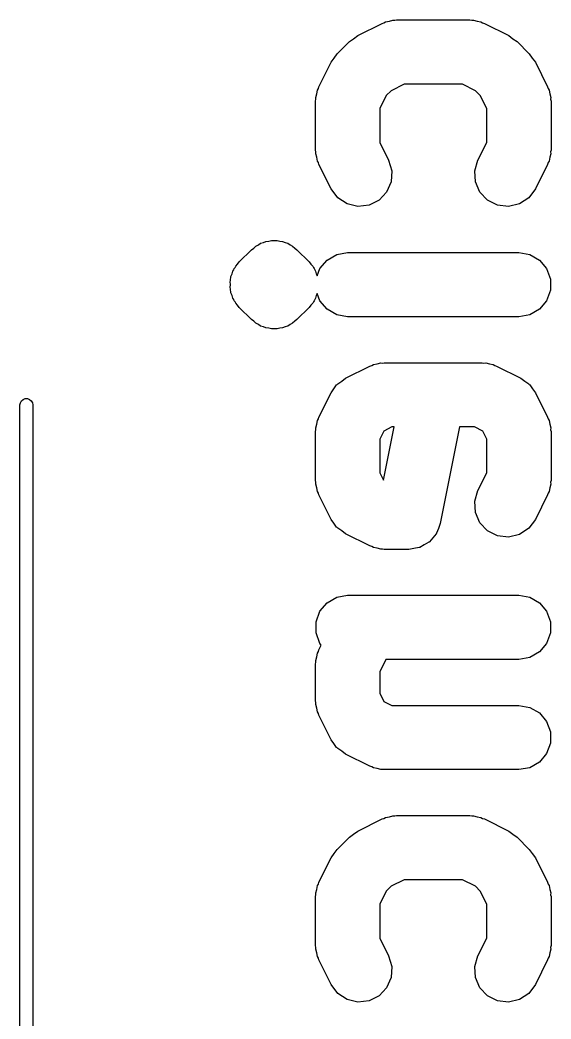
# Model space of a CAD drawing. Extents: x 91.3 to 189.8, y -113.5 to -60.4.
# Drawn here: x 107.51 to 111.64, y -93.55 to -85.77 of the extents above; entities that cross this region are included whole.
import ezdxf

# ---------------------------------------------------------------- set-up
doc = ezdxf.new("R2010")
doc.units = 0
doc.header["$MEASUREMENT"] = 0
doc.layers.add('BLACK', color=7, linetype='CONTINUOUS')

msp = doc.modelspace()

# ---------------------------------------------------------------- linework, layer by layer
at = {"layer": 'Black'}
for p, q in [((110.14, -85.8964), (110.331, -85.8012)), ((110.331, -85.8012), (110.344, -85.797)), ((110.344, -85.797), (110.357, -85.7898)), ((110.357, -85.7898), (110.386, -85.7848)), ((110.386, -85.7848), (110.414, -85.7764)), ((110.414, -85.7764), (110.428, -85.7773)), ((110.428, -85.7773), (110.442, -85.7748)), ((110.442, -85.7748), (111.014, -85.7748)), ((111.014, -85.7748), (111.028, -85.7773)), ((111.028, -85.7773), (111.042, -85.7764)), ((111.042, -85.7764), (111.07, -85.7848)), ((111.07, -85.7848), (111.099, -85.7898)), ((111.099, -85.7898), (111.112, -85.797)), ((111.112, -85.797), (111.126, -85.8012)), ((111.126, -85.8012), (111.316, -85.8964)), ((110.108, -85.9203), (110.14, -85.8964)), ((111.316, -85.8964), (111.348, -85.9202)), ((109.98, -86.0385), (110.075, -85.9432)), ((110.075, -85.9432), (110.108, -85.9203)), ((111.348, -85.9202), (111.381, -85.9432)), ((111.381, -85.9432), (111.476, -86.0385)), ((109.957, -86.0713), (109.98, -86.0385)), ((111.476, -86.0385), (111.499, -86.0713)), ((109.838, -86.2939), (109.933, -86.1034)), ((109.933, -86.1034), (109.957, -86.0713)), ((111.499, -86.0713), (111.523, -86.1034)), ((111.523, -86.1034), (111.618, -86.2939)), ((110.501, -86.2748), (110.4, -86.3255)), ((110.955, -86.2748), (110.501, -86.2748)), ((111.056, -86.3255), (110.955, -86.2748)), ((109.813, -86.3771), (109.821, -86.3491)), ((109.821, -86.3491), (109.827, -86.3202)), ((109.827, -86.3202), (109.834, -86.3077)), ((109.834, -86.3077), (109.838, -86.2939)), ((110.362, -86.3633), (110.311, -86.4647)), ((110.4, -86.3255), (110.362, -86.3633)), ((111.094, -86.3633), (111.056, -86.3255)), ((111.145, -86.4647), (111.094, -86.3633)), ((111.618, -86.2939), (111.622, -86.3077)), ((111.622, -86.3077), (111.63, -86.3202)), ((111.63, -86.3202), (111.635, -86.3491)), ((111.635, -86.3491), (111.643, -86.3771)), ((109.811, -86.4057), (109.814, -86.3915)), ((109.811, -86.7867), (109.811, -86.4057)), ((109.814, -86.3915), (109.813, -86.3771)), ((111.643, -86.3771), (111.642, -86.3915)), ((111.642, -86.3915), (111.645, -86.4057)), ((111.645, -86.4057), (111.645, -86.7867)), ((110.311, -86.4647), (110.311, -86.7276)), ((111.145, -86.7276), (111.145, -86.4647)), ((110.311, -86.7276), (110.38, -86.8653)), ((111.076, -86.8653), (111.145, -86.7276)), ((109.814, -86.8009), (109.811, -86.7867)), ((109.813, -86.8152), (109.814, -86.8009)), ((109.821, -86.8433), (109.813, -86.8152)), ((111.643, -86.8152), (111.635, -86.8433)), ((111.645, -86.7867), (111.642, -86.8009)), ((111.642, -86.8009), (111.643, -86.8152)), ((109.827, -86.8722), (109.821, -86.8433)), ((109.834, -86.8847), (109.827, -86.8722)), ((109.838, -86.8985), (109.834, -86.8847)), ((109.933, -87.0889), (109.838, -86.8985)), ((110.38, -86.8653), (110.405, -86.9486)), ((111.051, -86.9486), (111.076, -86.8653)), ((111.618, -86.8985), (111.523, -87.0889)), ((111.622, -86.8847), (111.618, -86.8985)), ((111.63, -86.8722), (111.622, -86.8847)), ((111.635, -86.8433), (111.63, -86.8722)), ((110.405, -86.9486), (110.4, -87.0352)), ((111.056, -87.0352), (111.051, -86.9486)), ((110.4, -87.0352), (110.365, -87.1149)), ((111.091, -87.1149), (111.056, -87.0352)), ((109.985, -87.1587), (109.933, -87.0889)), ((110.365, -87.1149), (110.306, -87.1779)), ((111.151, -87.1779), (111.091, -87.1149)), ((111.523, -87.0889), (111.471, -87.1587)), ((110.057, -87.2065), (109.985, -87.1587)), ((110.142, -87.2267), (110.057, -87.2065)), ((110.228, -87.2168), (110.142, -87.2267)), ((110.306, -87.1779), (110.228, -87.2168)), ((111.228, -87.2168), (111.151, -87.1779)), ((111.315, -87.2267), (111.228, -87.2168)), ((111.399, -87.2065), (111.315, -87.2267)), ((111.471, -87.1587), (111.399, -87.2065)), ((109.347, -87.5343), (109.366, -87.525)), ((109.366, -87.525), (109.384, -87.5125)), ((109.384, -87.5125), (109.405, -87.5068)), ((109.405, -87.5068), (109.425, -87.4976)), ((109.425, -87.4976), (109.447, -87.4957)), ((109.447, -87.4957), (109.468, -87.49)), ((109.468, -87.49), (109.49, -87.4919)), ((109.49, -87.4919), (109.512, -87.49)), ((109.512, -87.49), (109.533, -87.4957)), ((109.533, -87.4957), (109.555, -87.4976)), ((109.555, -87.4976), (109.575, -87.5068)), ((109.575, -87.5068), (109.596, -87.5125)), ((109.596, -87.5125), (109.614, -87.525)), ((109.614, -87.525), (109.633, -87.5343)), ((109.218, -87.6575), (109.313, -87.5623)), ((109.313, -87.5623), (109.331, -87.5497)), ((109.331, -87.5497), (109.347, -87.5343)), ((109.633, -87.5343), (109.649, -87.5497)), ((109.649, -87.5497), (109.667, -87.5623)), ((109.667, -87.5623), (109.762, -87.6575)), ((109.901, -87.6428), (109.976, -87.5994)), ((109.976, -87.5994), (110.061, -87.5843)), ((110.061, -87.5843), (111.395, -87.5843)), ((111.395, -87.5843), (111.48, -87.5994)), ((111.48, -87.5994), (111.555, -87.6428)), ((109.19, -87.6909), (109.205, -87.6754)), ((109.205, -87.6754), (109.218, -87.6575)), ((109.762, -87.6575), (109.775, -87.6754)), ((109.775, -87.6754), (109.79, -87.6909)), ((109.845, -87.7093), (109.901, -87.6428)), ((111.555, -87.6428), (111.611, -87.7093)), ((109.153, -87.7696), (109.163, -87.7498)), ((109.163, -87.7498), (109.168, -87.7286)), ((109.168, -87.7286), (109.174, -87.7196)), ((109.174, -87.7196), (109.178, -87.7093)), ((109.178, -87.7093), (109.185, -87.7009)), ((109.185, -87.7009), (109.19, -87.6909)), ((109.79, -87.6909), (109.795, -87.7009)), ((109.795, -87.7009), (109.802, -87.7093)), ((109.802, -87.7093), (109.806, -87.7196)), ((109.806, -87.7196), (109.812, -87.7286)), ((109.812, -87.7286), (109.817, -87.7498)), ((109.817, -87.7498), (109.825, -87.7651)), ((109.825, -87.7651), (109.845, -87.7093)), ((111.611, -87.7093), (111.641, -87.7909)), ((109.146, -87.8125), (109.149, -87.8019)), ((109.148, -87.8343), (109.146, -87.8125)), ((109.146, -87.8561), (109.148, -87.8343)), ((109.149, -87.7909), (109.152, -87.7805)), ((109.149, -87.8019), (109.149, -87.7909)), ((109.152, -87.7805), (109.153, -87.7696)), ((111.641, -87.7909), (111.641, -87.8777)), ((109.149, -87.8667), (109.146, -87.8561)), ((109.149, -87.8777), (109.149, -87.8667)), ((109.152, -87.888), (109.149, -87.8777)), ((109.153, -87.899), (109.152, -87.888)), ((109.163, -87.9188), (109.153, -87.899)), ((109.168, -87.9399), (109.163, -87.9188)), ((109.817, -87.9188), (109.812, -87.9399)), ((109.825, -87.9035), (109.817, -87.9188)), ((109.845, -87.9593), (109.825, -87.9035)), ((111.641, -87.8777), (111.611, -87.9593)), ((109.174, -87.9489), (109.168, -87.9399)), ((109.178, -87.9593), (109.174, -87.9489)), ((109.185, -87.9677), (109.178, -87.9593)), ((109.19, -87.9777), (109.185, -87.9677)), ((109.205, -87.9931), (109.19, -87.9777)), ((109.218, -88.0111), (109.205, -87.9931)), ((109.775, -87.9931), (109.762, -88.0111)), ((109.79, -87.9777), (109.775, -87.9931)), ((109.795, -87.9677), (109.79, -87.9777)), ((109.802, -87.9593), (109.795, -87.9677)), ((109.806, -87.9489), (109.802, -87.9593)), ((109.812, -87.9399), (109.806, -87.9489)), ((109.901, -88.0258), (109.845, -87.9593)), ((111.611, -87.9593), (111.555, -88.0258)), ((109.313, -88.1063), (109.218, -88.0111)), ((109.762, -88.0111), (109.667, -88.1063)), ((109.976, -88.0692), (109.901, -88.0258)), ((110.061, -88.0843), (109.976, -88.0692)), ((111.48, -88.0692), (111.395, -88.0843)), ((111.555, -88.0258), (111.48, -88.0692)), ((109.331, -88.1188), (109.313, -88.1063)), ((109.347, -88.1343), (109.331, -88.1188)), ((109.366, -88.1436), (109.347, -88.1343)), ((109.384, -88.1561), (109.366, -88.1436)), ((109.614, -88.1436), (109.596, -88.1561)), ((109.633, -88.1343), (109.614, -88.1436)), ((109.649, -88.1188), (109.633, -88.1343)), ((109.667, -88.1063), (109.649, -88.1188)), ((111.395, -88.0843), (110.061, -88.0843)), ((109.405, -88.1618), (109.384, -88.1561)), ((109.425, -88.171), (109.405, -88.1618)), ((109.447, -88.1729), (109.425, -88.171)), ((109.468, -88.1786), (109.447, -88.1729)), ((109.49, -88.1767), (109.468, -88.1786)), ((109.512, -88.1786), (109.49, -88.1767)), ((109.533, -88.1729), (109.512, -88.1786)), ((109.555, -88.171), (109.533, -88.1729)), ((109.575, -88.1618), (109.555, -88.171)), ((109.596, -88.1561), (109.575, -88.1618)), ((110.249, -88.4637), (110.262, -88.4565)), ((110.262, -88.4565), (110.29, -88.4514)), ((110.29, -88.4514), (110.319, -88.4431)), ((110.319, -88.4431), (110.333, -88.4439)), ((110.333, -88.4439), (110.347, -88.4414)), ((110.347, -88.4414), (111.109, -88.4414)), ((111.109, -88.4414), (111.123, -88.4439)), ((111.123, -88.4439), (111.138, -88.4431)), ((111.138, -88.4431), (111.166, -88.4514)), ((111.166, -88.4514), (111.195, -88.4565)), ((111.195, -88.4565), (111.207, -88.4637)), ((110.045, -88.5631), (110.235, -88.4678)), ((110.235, -88.4678), (110.249, -88.4637)), ((111.207, -88.4637), (111.221, -88.4678)), ((111.221, -88.4678), (111.411, -88.5631)), ((109.955, -88.6454), (109.975, -88.6148)), ((109.975, -88.6148), (109.981, -88.6107)), ((109.981, -88.6107), (109.985, -88.6051)), ((109.985, -88.6051), (110.015, -88.5849)), ((110.015, -88.5849), (110.045, -88.5631)), ((111.411, -88.5631), (111.441, -88.5849)), ((111.441, -88.5849), (111.471, -88.6051)), ((111.471, -88.6051), (111.476, -88.6107)), ((111.476, -88.6107), (111.481, -88.6148)), ((111.481, -88.6148), (111.501, -88.6454)), ((109.838, -88.8653), (109.933, -88.6749)), ((109.933, -88.6749), (109.955, -88.6454)), ((111.501, -88.6454), (111.523, -88.6749)), ((111.523, -88.6749), (111.618, -88.8653)), ((107.51, -88.77), (107.513, -88.7529)), ((107.51, -96.89), (107.51, -88.77)), ((107.513, -88.7529), (107.522, -88.7379)), ((107.522, -88.7379), (107.535, -88.7267)), ((107.535, -88.7267), (107.551, -88.7208)), ((107.551, -88.7208), (107.569, -88.7208)), ((107.569, -88.7208), (107.585, -88.7267)), ((107.585, -88.7267), (107.598, -88.7379)), ((107.598, -88.7379), (107.607, -88.7529)), ((107.607, -88.7529), (107.61, -88.77)), ((107.61, -88.77), (107.61, -96.89)), ((109.813, -88.9486), (109.821, -88.9205)), ((109.821, -88.9205), (109.827, -88.8916)), ((109.827, -88.8916), (109.834, -88.8792)), ((109.834, -88.8792), (109.838, -88.8653)), ((111.618, -88.8653), (111.622, -88.8792)), ((111.622, -88.8792), (111.63, -88.8916)), ((111.63, -88.8916), (111.635, -88.9205)), ((111.635, -88.9205), (111.643, -88.9486)), ((109.811, -88.9771), (109.814, -88.9629)), ((109.811, -89.3581), (109.811, -88.9771)), ((109.814, -88.9629), (109.813, -88.9486)), ((110.343, -88.973), (110.311, -89.0362)), ((110.34, -89.3565), (110.423, -88.9414)), ((110.406, -88.9414), (110.343, -88.973)), ((110.423, -88.9414), (110.406, -88.9414)), ((110.933, -88.9414), (110.783, -89.6928)), ((111.05, -88.9414), (110.933, -88.9414)), ((111.113, -88.973), (111.05, -88.9414)), ((111.145, -89.0362), (111.113, -88.973)), ((111.643, -88.9486), (111.642, -88.9629)), ((111.642, -88.9629), (111.645, -88.9771)), ((111.645, -88.9771), (111.645, -89.3581)), ((110.311, -89.0362), (110.311, -89.2991)), ((111.145, -89.2991), (111.145, -89.0362)), ((110.311, -89.2991), (110.34, -89.3565)), ((111.076, -89.4368), (111.145, -89.2991)), ((109.814, -89.3723), (109.811, -89.3581)), ((109.813, -89.3867), (109.814, -89.3723)), ((109.821, -89.4148), (109.813, -89.3867)), ((111.643, -89.3867), (111.635, -89.4148)), ((111.645, -89.3581), (111.642, -89.3723)), ((111.642, -89.3723), (111.643, -89.3867)), ((109.827, -89.4436), (109.821, -89.4148)), ((109.834, -89.4561), (109.827, -89.4436)), ((109.838, -89.4699), (109.834, -89.4561)), ((109.933, -89.6604), (109.838, -89.4699)), ((111.051, -89.52), (111.076, -89.4368)), ((111.618, -89.4699), (111.523, -89.6604)), ((111.622, -89.4561), (111.618, -89.4699)), ((111.63, -89.4436), (111.622, -89.4561)), ((111.635, -89.4148), (111.63, -89.4436)), ((111.056, -89.6067), (111.051, -89.52)), ((111.091, -89.6863), (111.056, -89.6067)), ((109.955, -89.6898), (109.933, -89.6604)), ((109.975, -89.7205), (109.955, -89.6898)), ((110.783, -89.6928), (110.768, -89.7307)), ((111.151, -89.7494), (111.091, -89.6863)), ((111.523, -89.6604), (111.471, -89.7301)), ((109.981, -89.7246), (109.975, -89.7205)), ((109.985, -89.7301), (109.981, -89.7246)), ((110.015, -89.7503), (109.985, -89.7301)), ((110.045, -89.7722), (110.015, -89.7503)), ((110.235, -89.8674), (110.045, -89.7722)), ((110.751, -89.7737), (110.724, -89.8042)), ((110.752, -89.771), (110.751, -89.7737)), ((110.754, -89.7688), (110.752, -89.771)), ((110.768, -89.7307), (110.754, -89.7688)), ((111.228, -89.7882), (111.151, -89.7494)), ((111.399, -89.7779), (111.315, -89.7981)), ((111.471, -89.7301), (111.399, -89.7779)), ((110.658, -89.8584), (110.623, -89.8787)), ((110.694, -89.8389), (110.658, -89.8584)), ((110.696, -89.8368), (110.694, -89.8389)), ((110.698, -89.8353), (110.696, -89.8368)), ((110.724, -89.8042), (110.698, -89.8353)), ((111.315, -89.7981), (111.228, -89.7882)), ((110.249, -89.8715), (110.235, -89.8674)), ((110.262, -89.8787), (110.249, -89.8715)), ((110.29, -89.8838), (110.262, -89.8787)), ((110.319, -89.8922), (110.29, -89.8838)), ((110.333, -89.8913), (110.319, -89.8922)), ((110.347, -89.8938), (110.333, -89.8913)), ((110.538, -89.8938), (110.347, -89.8938)), ((110.578, -89.8868), (110.538, -89.8938)), ((110.618, -89.8806), (110.578, -89.8868)), ((110.62, -89.8792), (110.618, -89.8806)), ((110.623, -89.8787), (110.62, -89.8792)), ((109.845, -90.376), (109.901, -90.3094)), ((109.901, -90.3094), (109.976, -90.266)), ((109.976, -90.266), (110.061, -90.251)), ((110.061, -90.251), (111.395, -90.251)), ((111.395, -90.251), (111.48, -90.266)), ((111.48, -90.266), (111.555, -90.3094)), ((111.555, -90.3094), (111.611, -90.376)), ((109.815, -90.4575), (109.845, -90.376)), ((111.611, -90.376), (111.641, -90.4575)), ((109.815, -90.5444), (109.815, -90.4575)), ((111.641, -90.4575), (111.641, -90.5444)), ((109.845, -90.626), (109.815, -90.5444)), ((111.641, -90.5444), (111.611, -90.626)), ((109.838, -90.6749), (109.856, -90.6389)), ((109.856, -90.6389), (109.845, -90.626)), ((111.611, -90.626), (111.555, -90.6925)), ((109.821, -90.73), (109.827, -90.7012)), ((109.827, -90.7012), (109.834, -90.6887)), ((109.834, -90.6887), (109.838, -90.6749)), ((111.555, -90.6925), (111.48, -90.7359)), ((109.811, -90.7867), (109.814, -90.7725)), ((109.811, -91.0724), (109.811, -90.7867)), ((109.813, -90.7581), (109.821, -90.73)), ((109.814, -90.7725), (109.813, -90.7581)), ((110.359, -90.751), (110.311, -90.8457)), ((111.395, -90.751), (110.359, -90.751)), ((111.48, -90.7359), (111.395, -90.751)), ((110.311, -90.8457), (110.311, -91.0134)), ((110.311, -91.0134), (110.343, -91.0765)), ((109.814, -91.0866), (109.811, -91.0724)), ((109.813, -91.101), (109.814, -91.0866)), ((109.821, -91.129), (109.813, -91.101)), ((110.343, -91.0765), (110.406, -91.1081)), ((109.827, -91.1579), (109.821, -91.129)), ((109.834, -91.1704), (109.827, -91.1579)), ((109.838, -91.1842), (109.834, -91.1704)), ((110.406, -91.1081), (111.395, -91.1081)), ((111.395, -91.1081), (111.48, -91.1232)), ((111.48, -91.1232), (111.555, -91.1666)), ((111.555, -91.1666), (111.611, -91.2331)), ((109.933, -91.3747), (109.838, -91.1842)), ((111.611, -91.2331), (111.641, -91.3147)), ((111.641, -91.3147), (111.641, -91.4015)), ((109.955, -91.4041), (109.933, -91.3747)), ((109.975, -91.4347), (109.955, -91.4041)), ((111.641, -91.4015), (111.611, -91.4831)), ((109.981, -91.4389), (109.975, -91.4347)), ((109.985, -91.4444), (109.981, -91.4389)), ((110.015, -91.4646), (109.985, -91.4444)), ((110.045, -91.4865), (110.015, -91.4646)), ((110.235, -91.5817), (110.045, -91.4865)), ((111.611, -91.4831), (111.555, -91.5496)), ((111.555, -91.5496), (111.48, -91.593)), ((110.249, -91.5858), (110.235, -91.5817)), ((110.262, -91.593), (110.249, -91.5858)), ((110.29, -91.5981), (110.262, -91.593)), ((110.319, -91.6065), (110.29, -91.5981)), ((110.333, -91.6056), (110.319, -91.6065)), ((110.347, -91.6081), (110.333, -91.6056)), ((111.395, -91.6081), (110.347, -91.6081)), ((111.48, -91.593), (111.395, -91.6081)), ((110.14, -92.0869), (110.331, -91.9916)), ((110.331, -91.9916), (110.344, -91.9875)), ((110.344, -91.9875), (110.357, -91.9803)), ((110.357, -91.9803), (110.386, -91.9752)), ((110.386, -91.9752), (110.414, -91.9669)), ((110.414, -91.9669), (110.428, -91.9677)), ((110.428, -91.9677), (110.442, -91.9652)), ((110.442, -91.9652), (111.014, -91.9652)), ((111.014, -91.9652), (111.028, -91.9677)), ((111.028, -91.9677), (111.042, -91.9669)), ((111.042, -91.9669), (111.07, -91.9752)), ((111.07, -91.9752), (111.099, -91.9803)), ((111.099, -91.9803), (111.112, -91.9875)), ((111.112, -91.9875), (111.126, -91.9916)), ((111.126, -91.9916), (111.316, -92.0869)), ((110.075, -92.1337), (110.108, -92.1107)), ((110.108, -92.1107), (110.14, -92.0869)), ((111.316, -92.0869), (111.348, -92.1107)), ((111.348, -92.1107), (111.381, -92.1337)), ((109.98, -92.2289), (110.075, -92.1337)), ((111.381, -92.1337), (111.476, -92.2289)), ((109.933, -92.2939), (109.957, -92.2617)), ((109.957, -92.2617), (109.98, -92.2289)), ((111.476, -92.2289), (111.499, -92.2617)), ((111.499, -92.2617), (111.523, -92.2939)), ((109.838, -92.4844), (109.933, -92.2939)), ((111.523, -92.2939), (111.618, -92.4844)), ((109.827, -92.5107), (109.834, -92.4982)), ((109.834, -92.4982), (109.838, -92.4844)), ((110.501, -92.4652), (110.4, -92.5159)), ((110.955, -92.4652), (110.501, -92.4652)), ((111.056, -92.5159), (110.955, -92.4652)), ((111.618, -92.4844), (111.622, -92.4982)), ((111.622, -92.4982), (111.63, -92.5107)), ((109.811, -92.5962), (109.814, -92.582)), ((109.813, -92.5676), (109.821, -92.5395)), ((109.814, -92.582), (109.813, -92.5676)), ((109.821, -92.5395), (109.827, -92.5107)), ((110.362, -92.5538), (110.311, -92.6552)), ((110.4, -92.5159), (110.362, -92.5538)), ((111.094, -92.5538), (111.056, -92.5159)), ((111.145, -92.6552), (111.094, -92.5538)), ((111.63, -92.5107), (111.635, -92.5395)), ((111.635, -92.5395), (111.643, -92.5676)), ((111.643, -92.5676), (111.642, -92.582)), ((111.642, -92.582), (111.645, -92.5962)), ((109.811, -92.9771), (109.811, -92.5962)), ((110.311, -92.6552), (110.311, -92.9181)), ((111.145, -92.9181), (111.145, -92.6552)), ((111.645, -92.5962), (111.645, -92.9771)), ((110.311, -92.9181), (110.38, -93.0558)), ((111.076, -93.0558), (111.145, -92.9181)), ((109.814, -92.9913), (109.811, -92.9771)), ((109.813, -93.0057), (109.814, -92.9913)), ((109.821, -93.0338), (109.813, -93.0057)), ((109.827, -93.0626), (109.821, -93.0338)), ((111.635, -93.0338), (111.63, -93.0626)), ((111.643, -93.0057), (111.635, -93.0338)), ((111.645, -92.9771), (111.642, -92.9913)), ((111.642, -92.9913), (111.643, -93.0057)), ((109.834, -93.0751), (109.827, -93.0626)), ((109.838, -93.0889), (109.834, -93.0751)), ((109.933, -93.2794), (109.838, -93.0889)), ((110.38, -93.0558), (110.405, -93.139)), ((111.051, -93.139), (111.076, -93.0558)), ((111.618, -93.0889), (111.523, -93.2794)), ((111.622, -93.0751), (111.618, -93.0889)), ((111.63, -93.0626), (111.622, -93.0751)), ((110.405, -93.139), (110.4, -93.2257)), ((111.056, -93.2257), (111.051, -93.139)), ((109.985, -93.3492), (109.933, -93.2794)), ((110.4, -93.2257), (110.365, -93.3054)), ((111.091, -93.3054), (111.056, -93.2257)), ((111.523, -93.2794), (111.471, -93.3492)), ((110.057, -93.397), (109.985, -93.3492)), ((110.365, -93.3054), (110.306, -93.3684)), ((111.151, -93.3684), (111.091, -93.3054)), ((111.471, -93.3492), (111.399, -93.397)), ((110.142, -93.4172), (110.057, -93.397)), ((110.228, -93.4072), (110.142, -93.4172)), ((110.306, -93.3684), (110.228, -93.4072)), ((111.228, -93.4072), (111.151, -93.3684)), ((111.315, -93.4172), (111.228, -93.4072)), ((111.399, -93.397), (111.315, -93.4172))]:
    msp.add_line(p, q, dxfattribs=at)

doc.saveas('drawing.dxf')
